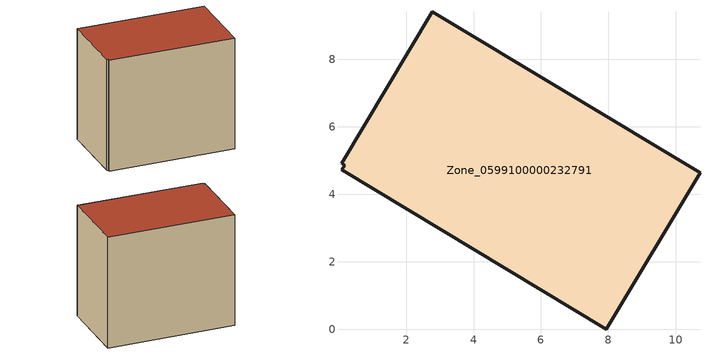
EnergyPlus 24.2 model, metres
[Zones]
Zone_0599100000232791
 floor ground (C_G): 0.09,4.92 2.77,9.41 10.72,4.63 7.94,0 0.09,4.73 0.17,4.87 z0
 wall outside (C_F): 10.72,4.63 2.77,9.41 0.09,4.92 0.17,4.87 0.09,4.73 7.94,0 10.72,4.63 z0:8.28
 roof outside (C_R): 2.77,9.41 0.09,4.92 0.17,4.87 0.09,4.73 7.94,0 10.72,4.63 z8.28
[BUILDING]
Pand.0599100000232791: North Axis=0; Terrain=City; Loads Convergence Tolerance Value=0.04; Temperature Convergence Tolerance Value=0.4; Solar Distribution=FullExterior; Maximum Number of Warmup Days=25; Minimum Number of Warmup Days=1
[Site:Location]
Rotterdam.The.Hague.AP_ZH_NLD Design_Conditions: Latitude=51.96; Longitude=4.45; Time Zone=1; Elevation=-4.5
[SITE:GROUNDTEMPERATURE:BUILDINGSURFACE]
18, 18, 18, 18, 18, 18, 18, 18, 18, 18, 18, 18
[MATERIAL] Thermal Absorptance=0.9; Solar Absorptance=0.7; Visible Absorptance=0.7
Name | Roughness | Thickness | Conductivity | Density | Specific Heat
G.TI.1975-1991 | MediumSmooth | 0.15 | 0.288461 | 540 | 1210
F.TI.1975-1991 | Rough | 0.3 | 0.230769 | 1920 | 840
R.TI.1975-1991 | MediumRough | 0.2 | 0.153846 | 1500 | 1000
[CONSTRUCTION]
C_G: G.TI.1975-1991
C_F: F.TI.1975-1991
C_R: R.TI.1975-1991
[ZONE]
Zone_0599100000232791: Type=1; Multiplier=1; Ceiling Height=Autocalculate; Volume=Autocalculate; Floor Area=autocalculate; Part of Total Floor Area=Yes
[ZONEINFILTRATION:DESIGNFLOWRATE]
Infil_Zone_0599100000232791: Zone or ZoneList or Space or SpaceList=Zone_0599100000232791; Schedule=AlwaysOn; Design Flow Rate Calculation Method=Flow/Area; Flow Rate per Floor Area=0.003; Constant Term Coefficient=1; Temperature Term Coefficient=0; Velocity Term Coefficient=0; Velocity Squared Term Coefficient=0
[HVACTEMPLATE:ZONE:IDEALLOADSAIRSYSTEM]
Zone_0599100000232791: Maximum Heating Supply Air Temperature=50; Minimum Cooling Supply Air Temperature=13; Maximum Heating Supply Air Humidity Ratio=0.0156; Minimum Cooling Supply Air Humidity Ratio=0.0077; Heating Limit=NoLimit; Cooling Limit=NoLimit; Dehumidification Control Type=ConstantSensibleHeatRatio; Cooling Sensible Heat Ratio=0.7; Dehumidification Setpoint=60; Humidification Control Type=None; Humidification Setpoint=30; Outdoor Air Method=None; Outdoor Air Flow Rate per Person=0.00944; Outdoor Air Flow Rate per Zone Floor Area=0; Outdoor Air Flow Rate per Zone=0; Demand Controlled Ventilation Type=None; Outdoor Air Economizer Type=NoEconomizer; Heat Recovery Type=None; Sensible Heat Recovery Effectiveness=0.7; Latent Heat Recovery Effectiveness=0.65
[ZONECONTROL:THERMOSTAT]
ThermostatControl_Zone_0599100000232791: Zone or ZoneList=Zone_0599100000232791; Control Type Schedule=DualSetpointControlType; Control 1=Thermostat_Zone_0599100000232791; Temperature Difference Between Cutout And Setpoint=0
[THERMOSTATSETPOINT:DUALSETPOINT]
Thermostat_Zone_0599100000232791: Heating Setpoint Temperature Schedule=HeatingSetpoint_Zone_0599100000232791; Cooling Setpoint Temperature Schedule=CoolingSetpoint_Zone_0599100000232791
[SCHEDULE:COMPACT]
HeatingSetpoint_Zone_0599100000232791: Through: 12/31, For: AllDays, Until: 24:00, 21
CoolingSetpoint_Zone_0599100000232791: Through: 12/31, For: AllDays, Until: 24:00, 24
DualSetpointControlType: Through: 12/31, For: AllDays, Until: 24:00, 4
AlwaysOn: Through: 12/31, For: AllDays, Until: 24:00, 1
